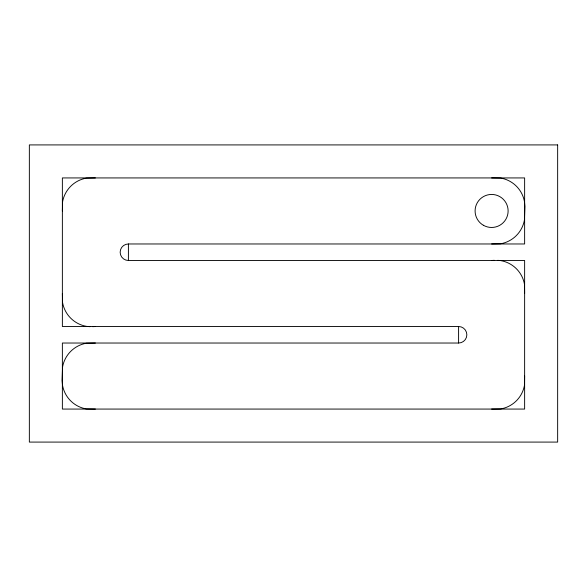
<?xml version="1.0" encoding="UTF-8"?>
<svg xmlns="http://www.w3.org/2000/svg" width="587" height="587" viewBox="0 0 587 587"><rect width="100%" height="100%" fill="white"/><g stroke="black" fill="none" stroke-linecap="round" stroke-linejoin="round"><path stroke-width="0.88" d="M62.369 293.5L62.545 302.459A29.365 29.365 0 0 0 86.428 326.343L90.009 326.688M524.631 293.5L524.521 284.519A29.181 29.181 0 0 0 500.594 260.591L497.725 260.334M491.613 177.934L500.594 178.044A29.181 29.181 0 0 1 524.521 201.972L524.925 206.455L524.455 219.912A29.365 29.365 0 0 1 500.572 243.796L491.613 243.972M491.613 260.481L494.313 260.305M95.388 409.066L86.406 408.956A29.181 29.181 0 0 1 62.479 385.028L62.075 380.545L62.545 367.088A29.365 29.365 0 0 1 86.428 343.204L95.388 343.028M92.695 326.673L95.388 326.519M128.406 243.972L524.631 243.972L524.631 177.934L62.369 177.934L62.369 326.519L458.594 326.519A8.255 8.255 0 0 1 466.848 334.773A8.255 8.255 0 0 1 458.594 343.028L62.369 343.028L62.369 409.066L524.631 409.066L524.631 260.481L128.406 260.481A8.255 8.255 0 0 1 120.152 252.227A8.255 8.255 0 0 1 128.406 243.972L128.406 260.481M95.388 177.934L86.428 178.11A29.365 29.365 0 0 0 62.545 201.994L62.369 210.953M491.613 409.066L500.594 408.956A29.181 29.181 0 0 0 524.521 385.028L524.631 376.047M458.594 326.519L458.594 343.028M557.65 144.916L29.35 144.916L29.35 442.084L557.65 442.084L557.65 144.916M483.358 225.254A16.509 16.509 0 0 0 508.122 210.953A16.509 16.509 0 0 0 483.358 196.652A16.509 16.509 0 0 0 483.358 225.254"/></g></svg>
